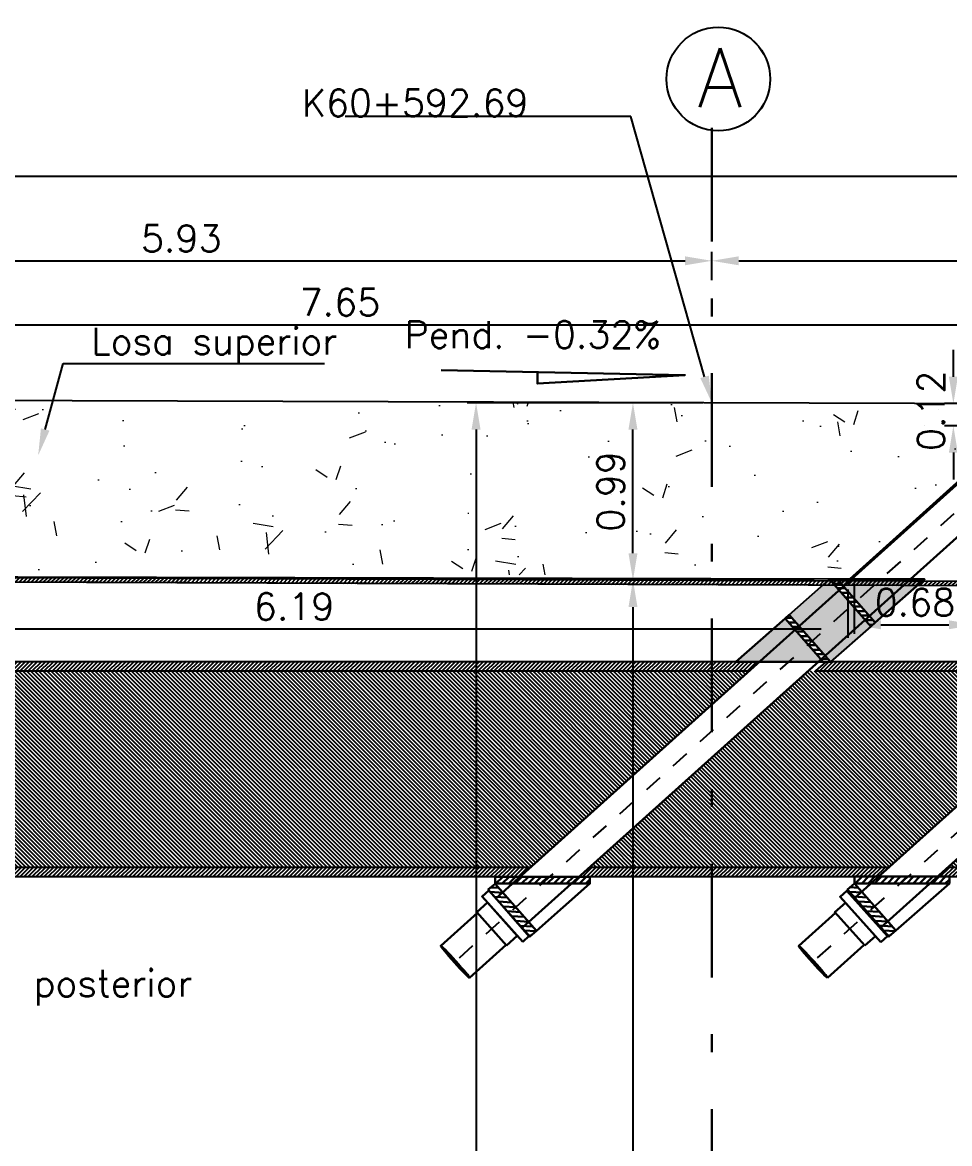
# Model space of a CAD drawing. Header units: metres. Extents: x 1080427 to 1081241, y 976768 to 977191.
# Drawn here: x 1080722.15 to 1080727.33, y 977070.78 to 977077.05 of the extents above; entities that cross this region are included whole.
import ezdxf
from ezdxf import colors
from ezdxf.entities.mleader import LeaderData, LeaderLine
from ezdxf.math import Vec2, Vec3

# ---------------------------------------------------------------- set-up
doc = ezdxf.new("R2010")
doc.units = ezdxf.units.M
doc.header["$LTSCALE"] = 25.4
doc.linetypes.add('DASHDOT', pattern=[1, 0.5, -0.25, 0, -0.25])
doc.linetypes.add('HIDDEN', pattern=[0.375, 0.25, -0.125])
for name, color, linetype in [('CIRCULOCONTRAP', 130, 'Continuous'), ('CONTRAPESO', 3, 'Continuous'), ('DIMCONTRAPESO', 1, 'Continuous'), ('EJECABLES', 203, 'DASHDOT'), ('NEOPRENO', 24, 'Continuous'), ('PERFIL MET', 37, 'Continuous'), ('PROY', 9, 'HIDDEN'), ('R175COTR', 7, 'Continuous')]:
    doc.layers.add(name, color=color, linetype=linetype)
for name, color, linetype, lineweight in [('COTA', 1, 'Continuous', 30), ('COTACIM', 20, 'Continuous', 5), ('DUCTO', 142, 'Continuous', 30), ('EJECONTRAPESO', 41, 'DASHDOT', 30), ('PLATINA', 54, 'Continuous', 30), ('SOLIDOREFCONT', 254, 'Continuous', 5)]:
    doc.layers.add(name, color=color, linetype=linetype, lineweight=lineweight)
doc.styles.add('romans', font='romans.shx')
doc.dimstyles.new('Copy 75', dxfattribs={"dimtxt": 0.15, "dimasz": 0.15, "dimexe": 0.05, "dimexo": 0.05, "dimgap": 0.05, "dimtad": 1, "dimzin": 0, "dimdsep": 46, "dimtxsty": 'romans', "dimcen": 0.002, "dimclrd": 1, "dimclre": 1, "dimclrt": 3, "dimadec": 4, "dimazin": 0, "dimtfac": 1, "dimtofl": 0, "dimtmove": 1, "dimatfit": 3, "dimfxl": 1, "dimtolj": 1, "dimtzin": 0, "dimarcsym": 1})
pattern_1 = [(45, (56.20687704137526, -51.65062542725354), (-0.01122532015133644, 0.01122532015133644), [])]

# ---------------------------------------------------------------- blocks, each defined once
blk = doc.blocks.new('*D129')
at = {"layer": 'Defpoints', "color": 0, "transparency": 16777216}
for p in [(1080737.072174823, 977076.1868018586), (1080720.072115995, 977074.9503397719), (1080737.072174823, 977074.890339772)]:
    blk.add_point(p, dxfattribs=at)
at = {"layer": 'DIMCONTRAPESO', "color": 1, "lineweight": -2, "transparency": 16777216}
for p, q in [((1080720.072115995, 977075.000339772), (1080720.072115995, 977076.2368018586)), ((1080737.072174823, 977074.940339772), (1080737.072174823, 977076.2368018586)), ((1080720.222115995, 977076.1868018586), (1080736.922174823, 977076.1868018586))]:
    blk.add_line(p, q, dxfattribs=at)
at = {"layer": 'DIMCONTRAPESO', "color": 1, "transparency": 16777216}
for points in [[(1080720.222115995, 977076.2118018586), (1080720.222115995, 977076.1618018586), (1080720.072115995, 977076.1868018586)], [(1080736.922174823, 977076.2118018586), (1080736.922174823, 977076.1618018586), (1080737.072174823, 977076.1868018586)]]:
    blk.add_solid(points, dxfattribs=at)
at = {"layer": 'DIMCONTRAPESO', "color": 3, "transparency": 16777216, "insert": (1080728.572145409, 977076.3118018586), "char_height": 0.15, "attachment_point": 5, "style": 'romans', "bg_fill": 3, "box_fill_scale": 1.1, "bg_fill_color": 256, "bg_fill_true_color": 13158600, "bg_fill_transparency": 0}
blk.add_mtext('\\A1;17.00', dxfattribs=at)
blk = doc.blocks.new('tir')
at = {"layer": 'DUCTO'}
for p, q in [((1080511.83638699, 977008.5160273126), (1080513.543043579, 977008.5161831364)), ((1080511.836907378, 977008.3760259475), (1080513.543032915, 977008.37618561))]:
    blk.add_line(p, q, dxfattribs=at)
for points in [[(1080505.328072925, 977008.5653855414), (1080505.603072925, 977008.5654091103)], [(1080505.733068108, 977008.5555077032), (1080511.543241181, 977008.5560056631)], [(1080511.543241181, 977008.5560056631), (1080511.836255565, 977008.5160272893)], [(1080511.543260036, 977008.3360056642), (1080511.836907378, 977008.3760308315)], [(1080505.32811287, 977008.3254074359), (1080505.603112872, 977008.3254136156)], [(1080505.733086963, 977008.3355077041), (1080511.543260036, 977008.3360056642)]]:
    blk.add_lwpolyline(points, dxfattribs=at)
for points in [[(1080505.603113705, 977008.3204091132), (1080505.683092707, 977008.320415968), (1080505.683072092, 977008.5704159667), (1080505.603072093, 977008.5704077805)], [(1080505.683122265, 977008.2755034216), (1080505.733092106, 977008.275507704), (1080505.733062966, 977008.6155077033), (1080505.683093125, 977008.61550342)]]:
    blk.add_lwpolyline(points, close=True, dxfattribs=at)
for centre, radius, start, end in [((1080510.656986465, 977008.4459297067), 0.8930644645994985, 352.9297418690614, 7.080079153882643), ((1080511.251352555, 977008.4433042796), 0.5894066242695094, 353.4461152477661, 7.087410311340934)]:
    blk.add_arc(centre, radius, start, end, dxfattribs=at)
blk.add_ellipse((1080505.328039857, 977008.4453876906), major_axis=(-3.306799177286555e-05, -0.1199978507391652), ratio=0.04456574915158485, dxfattribs=at)
at = {"layer": 'DUCTO', "extrusion": (0, 0, -0.9999999999999999)}
blk.add_ellipse((1080513.542949842, 977008.481178864), major_axis=(1.748219530441295e-05, -0.03500717952941799), ratio=0.24420068418592, start_param=3.14808674122023, end_param=6.280903449001622, dxfattribs=at)
at = {"layer": 'DUCTO', "extrusion": (0, 0, -0.9999999999999998)}
blk.add_ellipse((1080513.54301544, 977008.4111786617), major_axis=(1.74751400463253e-05, -0.03499305174499892), ratio=0.2442992756047625, dxfattribs=at)
at = {"layer": 'EJECABLES', "ltscale": 0.008}
blk.add_lwpolyline([(1080505.360600902, 977008.4454757803), (1080513.540696156, 977008.4461768557)], dxfattribs=at)
blk = doc.blocks.new('*D203')
at = {"layer": 'COTA', "color": 1, "lineweight": -2, "transparency": 16777216}
for p, q in [((1080720.072174823, 977075.000339772), (1080720.072174823, 977075.4067094193)), ((1080727.723836705, 977074.9659878215), (1080727.723836705, 977075.4067094193)), ((1080720.222174823, 977075.3567094193), (1080727.573836705, 977075.3567094193))]:
    blk.add_line(p, q, dxfattribs=at)
at = {"layer": 'COTA', "color": 1, "transparency": 16777216}
for points in [[(1080720.222174823, 977075.3817094193), (1080720.222174823, 977075.3317094193), (1080720.072174823, 977075.3567094193)], [(1080727.573836705, 977075.3817094193), (1080727.573836705, 977075.3317094193), (1080727.723836705, 977075.3567094193)]]:
    blk.add_solid(points, dxfattribs=at)
at = {"layer": 'Defpoints', "color": 0, "transparency": 16777216}
for p in [(1080727.723836705, 977075.3567094193), (1080720.072174823, 977074.9503397719), (1080727.723836705, 977074.9159878214)]:
    blk.add_point(p, dxfattribs=at)
at = {"layer": 'COTA', "color": 3, "transparency": 16777216, "insert": (1080723.923551929, 977075.4817094193), "char_height": 0.15, "attachment_point": 5, "style": 'romans'}
blk.add_mtext('\\A1;7.65', dxfattribs=at)
blk = doc.blocks.new('*D214')
at = {"layer": 'COTA', "color": 1, "lineweight": -2, "transparency": 16777216}
for p, q in [((1080727.351543261, 977075.0659878214), (1080727.351543261, 977075.2159878215)), ((1080727.673836705, 977074.9159878214), (1080727.301543261, 977074.9159878214)), ((1080727.673836705, 977074.7922842709), (1080727.301543261, 977074.7922842709)), ((1080727.351543261, 977074.6422842708), (1080727.351543261, 977074.4922842708))]:
    blk.add_line(p, q, dxfattribs=at)
at = {"layer": 'COTA', "color": 1, "transparency": 16777216}
for points in [[(1080727.326543262, 977075.0659878214), (1080727.376543261, 977075.0659878214), (1080727.351543261, 977074.9159878214)], [(1080727.326543262, 977074.6422842708), (1080727.376543261, 977074.6422842708), (1080727.351543261, 977074.7922842709)]]:
    blk.add_solid(points, dxfattribs=at)
at = {"layer": 'Defpoints', "color": 0, "transparency": 16777216}
for p in [(1080727.723836705, 977074.9159878214), (1080727.351543261, 977074.7922842709), (1080727.723836705, 977074.7922842709)]:
    blk.add_point(p, dxfattribs=at)
at = {"layer": 'COTA', "color": 3, "transparency": 16777216, "insert": (1080727.226543261, 977074.8763120213), "char_height": 0.15, "attachment_point": 5, "rotation": 90, "style": 'romans'}
blk.add_mtext('\\A1;0.12', dxfattribs=at)
blk = doc.blocks.new('*D224')
at = {"layer": 'COTA', "color": 1, "lineweight": -2, "transparency": 16777216}
for p, q in [((1080720.572116153, 977073.9004321623), (1080720.572116153, 977073.6075184136)), ((1080726.762588277, 977073.8771231297), (1080726.762588277, 977073.6075184136)), ((1080720.722116153, 977073.6575184136), (1080726.612588277, 977073.6575184136))]:
    blk.add_line(p, q, dxfattribs=at)
at = {"layer": 'COTA', "color": 1, "transparency": 16777216}
for points in [[(1080720.722116153, 977073.6825184136), (1080720.722116153, 977073.6325184136), (1080720.572116153, 977073.6575184136)], [(1080726.612588277, 977073.6825184136), (1080726.612588277, 977073.6325184136), (1080726.762588277, 977073.6575184136)]]:
    blk.add_solid(points, dxfattribs=at)
at = {"layer": 'Defpoints', "color": 0, "transparency": 16777216}
for p in [(1080720.572116153, 977073.9504321624), (1080726.762588277, 977073.9271231297), (1080726.762588277, 977073.6575184136)]:
    blk.add_point(p, dxfattribs=at)
at = {"layer": 'COTA', "color": 3, "transparency": 16777216, "insert": (1080723.667352215, 977073.7825184136), "char_height": 0.15, "attachment_point": 5, "style": 'romans'}
blk.add_mtext('\\A1;6.19', dxfattribs=at)
blk = doc.blocks.new('*D231')
at = {"layer": 'Defpoints', "color": 0, "transparency": 16777216}
for p in [(1080726.002063863, 977075.7138617919), (1080726.002063863, 977075.5552750548), (1080720.072089312, 977074.9730369225)]:
    blk.add_point(p, dxfattribs=at)
at = {"layer": 'DIMCONTRAPESO', "color": 1, "lineweight": -2, "transparency": 16777216}
for p, q in [((1080720.072089312, 977075.0230369226), (1080720.072089312, 977075.7638617919)), ((1080726.002063863, 977075.6052750548), (1080726.002063863, 977075.7638617919)), ((1080720.222089312, 977075.7138617919), (1080725.852063863, 977075.7138617919))]:
    blk.add_line(p, q, dxfattribs=at)
at = {"layer": 'DIMCONTRAPESO', "color": 1, "transparency": 16777216}
for points in [[(1080720.222089312, 977075.7388617919), (1080720.222089312, 977075.6888617919), (1080720.072089312, 977075.7138617919)], [(1080725.852063863, 977075.7388617919), (1080725.852063863, 977075.6888617919), (1080726.002063863, 977075.7138617919)]]:
    blk.add_solid(points, dxfattribs=at)
at = {"layer": 'DIMCONTRAPESO', "color": 3, "transparency": 16777216, "insert": (1080723.037076587, 977075.8388617919), "char_height": 0.15, "attachment_point": 5, "style": 'romans'}
blk.add_mtext('\\A1;5.93', dxfattribs=at)
blk = doc.blocks.new('*D232')
at = {"layer": 'Defpoints', "color": 0, "transparency": 16777216}
for p in [(1080737.071707041, 977075.7138617919), (1080726.002063863, 977075.5552750548), (1080737.071707041, 977074.911037033)]:
    blk.add_point(p, dxfattribs=at)
at = {"layer": 'DIMCONTRAPESO', "color": 1, "lineweight": -2, "transparency": 16777216}
for p, q in [((1080726.002063863, 977075.6052750548), (1080726.002063863, 977075.7638617919)), ((1080737.071707041, 977074.961037033), (1080737.071707041, 977075.7638617919)), ((1080726.152063862, 977075.7138617919), (1080736.921707042, 977075.7138617919))]:
    blk.add_line(p, q, dxfattribs=at)
at = {"layer": 'DIMCONTRAPESO', "color": 1, "transparency": 16777216}
for points in [[(1080726.152063862, 977075.7388617919), (1080726.152063862, 977075.6888617919), (1080726.002063863, 977075.7138617919)], [(1080736.921707042, 977075.7388617919), (1080736.921707042, 977075.6888617919), (1080737.071707041, 977075.7138617919)]]:
    blk.add_solid(points, dxfattribs=at)
at = {"layer": 'DIMCONTRAPESO', "color": 3, "transparency": 16777216, "insert": (1080731.536885452, 977075.8388617919), "char_height": 0.15, "attachment_point": 5, "style": 'romans', "bg_fill": 3, "box_fill_scale": 1.1, "bg_fill_color": 256, "bg_fill_true_color": 13158600, "bg_fill_transparency": 0}
blk.add_mtext('\\A1;11.07', dxfattribs=at)
blk = doc.blocks.new('P')
at = {"layer": 'NEOPRENO', "transparency": 33554495}
h = blk.add_hatch(color=256, dxfattribs=at)
h.dxf.hatch_style = 1
h.paths.add_polyline_path([(1080726.665824654, 977073.4739687486), (1080726.434773671, 977073.7369157178), (1080726.66013318, 977073.9349386744), (1080726.891184163, 977073.6719917052)])
at = {"layer": 'PLATINA'}
h = blk.add_hatch(dxfattribs=at)
h.set_pattern_fill('ANSI31', color=256, scale=0.007999999999999998, angle=-45.14532782505878)
h.set_pattern_definition([(359.8546721749412, (-373950.0656266026, 1053961.129806086), (6.442573658642825e-05, 0.02539991829365727), [])])
h.paths.add_polyline_path([(1080726.91503849, 977073.6929506441), (1080726.702403697, 977073.9349386744), (1080726.66013318, 977073.9349386744), (1080726.891183265, 977073.6719927272)])
at = {"layer": 'PLATINA', "transparency": 33554531}
h = blk.add_hatch(color=252, dxfattribs=at)
h.dxf.hatch_style = 1
h.paths.add_polyline_path([(1080726.702405156, 977073.9349370141), (1080726.91503849, 977073.6929506441), (1080727.190429153, 977073.9349386744)])
h = blk.add_hatch(color=252, dxfattribs=at)
h.dxf.hatch_style = 1
h.paths.add_polyline_path([(1080726.623557686, 977073.4739704089), (1080726.41092068, 977073.7159610683), (1080726.135478394, 977073.4739693059)])
at = {"layer": 'PLATINA'}
h = blk.add_hatch(dxfattribs=at)
h.set_pattern_fill('ANSI31', color=256, scale=0.007999999999999998, angle=-45.14532782505878)
h.set_pattern_definition([(359.8546721749412, (32.57798572699539, -0.006931400741450489), (6.442573658643064e-05, 0.02539991829365727), [])])
h.paths.add_polyline_path([(1080726.410920728, 977073.7159610126), (1080726.623559144, 977073.4739687487), (1080726.665826123, 977073.4739670771), (1080726.43477416, 977073.7369151608)])
at = {"layer": 'NEOPRENO'}
blk.add_lwpolyline([(1080726.665824654, 977073.4739687486), (1080726.434773671, 977073.7369157178), (1080726.66013318, 977073.9349386744), (1080726.891184163, 977073.6719917052), (1080726.665824654, 977073.4739687486)], dxfattribs=at)
at = {"layer": 'PLATINA'}
for points in [[(1080726.91503849, 977073.6929506441), (1080726.702403697, 977073.9349386744), (1080726.66013318, 977073.9349386744), (1080726.891183265, 977073.6719927272)], [(1080726.410920728, 977073.7159610126), (1080726.623559144, 977073.4739687487), (1080726.665826123, 977073.4739670771), (1080726.43477416, 977073.7369151608)]]:
    blk.add_lwpolyline(points, close=True, dxfattribs=at)
at = {"layer": 'PLATINA', "color": 252, "transparency": 33554531}
for points in [[(1080726.702405156, 977073.9349370141), (1080726.91503849, 977073.6929506441), (1080727.190429153, 977073.9349386744)], [(1080726.623557686, 977073.4739704089), (1080726.41092068, 977073.7159610683), (1080726.135478394, 977073.4739693059)]]:
    blk.add_lwpolyline(points, close=True, dxfattribs=at)
blk = doc.blocks.new('*D588')
at = {"layer": 'COTA', "color": 1, "lineweight": -2, "transparency": 16777216}
for p, q in [((1080726.797089704, 977073.9103397719), (1080726.797089704, 977073.6308274426)), ((1080727.476899405, 977073.910339772), (1080727.476899405, 977073.6308274426)), ((1080726.947089704, 977073.6808274427), (1080727.326899405, 977073.6808274427))]:
    blk.add_line(p, q, dxfattribs=at)
at = {"layer": 'COTA', "color": 1, "transparency": 16777216}
for points in [[(1080726.947089704, 977073.7058274427), (1080726.947089704, 977073.6558274426), (1080726.797089704, 977073.6808274427)], [(1080727.326899405, 977073.7058274427), (1080727.326899405, 977073.6558274426), (1080727.476899405, 977073.6808274427)]]:
    blk.add_solid(points, dxfattribs=at)
at = {"layer": 'Defpoints', "color": 0, "transparency": 16777216}
for p in [(1080726.797089704, 977073.9603397719), (1080727.476899405, 977073.960339772), (1080727.476899405, 977073.6808274427)]:
    blk.add_point(p, dxfattribs=at)
at = {"layer": 'COTA', "color": 3, "transparency": 16777216, "insert": (1080727.136994554, 977073.8058274427), "char_height": 0.15, "attachment_point": 5, "style": 'romans'}
blk.add_mtext('\\A1;0.68', dxfattribs=at)
blk = doc.blocks.new('*D966')
at = {"layer": 'COTA', "color": 1, "lineweight": -2, "transparency": 16777216}
for p, q in [((1080725.952177082, 977073.9299745695), (1080725.51102747, 977073.9299745695)), ((1080725.56102747, 977073.7799745695), (1080725.56102747, 977065.5063396107)), ((1080725.95202991, 977065.3563396106), (1080725.51102747, 977065.3563396106))]:
    blk.add_line(p, q, dxfattribs=at)
at = {"layer": 'COTA', "color": 1, "transparency": 16777216}
for points in [[(1080725.53602747, 977073.7799745695), (1080725.586027469, 977073.7799745695), (1080725.56102747, 977073.9299745695)], [(1080725.53602747, 977065.5063396107), (1080725.586027469, 977065.5063396107), (1080725.56102747, 977065.3563396106)]]:
    blk.add_solid(points, dxfattribs=at)
at = {"layer": 'Defpoints', "color": 0, "transparency": 16777216}
for p in [(1080726.002177082, 977073.9299745695), (1080725.56102747, 977065.3563396106), (1080726.00202991, 977065.3563396106)]:
    blk.add_point(p, dxfattribs=at)
at = {"layer": 'COTA', "color": 3, "transparency": 16777216, "insert": (1080725.436027469, 977069.6431570902), "char_height": 0.15, "attachment_point": 5, "rotation": 90, "style": 'romans'}
blk.add_mtext('\\A1;8.57', dxfattribs=at)
blk = doc.blocks.new('*D967')
at = {"layer": 'COTA', "color": 1, "lineweight": -2, "transparency": 16777216}
for p, q in [((1080725.95193617, 977074.921467813), (1080725.511025615, 977074.921467813)), ((1080725.561025615, 977074.0799745728), (1080725.561025615, 977074.7714678129)), ((1080725.952162515, 977073.9299745727), (1080725.511025615, 977073.9299745727))]:
    blk.add_line(p, q, dxfattribs=at)
at = {"layer": 'COTA', "color": 1, "transparency": 16777216}
for points in [[(1080725.536025615, 977074.7714678129), (1080725.586025615, 977074.7714678129), (1080725.561025615, 977074.921467813)], [(1080725.536025615, 977074.0799745728), (1080725.586025615, 977074.0799745728), (1080725.561025615, 977073.9299745727)]]:
    blk.add_solid(points, dxfattribs=at)
at = {"layer": 'Defpoints', "color": 0, "transparency": 16777216}
for p in [(1080725.561025615, 977074.921467813), (1080726.00193617, 977074.921467813), (1080726.002162515, 977073.9299745727)]:
    blk.add_point(p, dxfattribs=at)
at = {"layer": 'COTA', "color": 3, "transparency": 16777216, "insert": (1080725.436025614, 977074.425721193), "char_height": 0.15, "attachment_point": 5, "rotation": 90, "style": 'romans'}
blk.add_mtext('\\A1;0.99', dxfattribs=at)
blk = doc.blocks.new('*D962')
at = {"layer": 'COTA', "color": 1, "lineweight": -2, "transparency": 16777216}
for p, q in [((1080725.95193617, 977074.921467813), (1080724.634253133, 977074.921467813)), ((1080724.684253133, 977074.7714678129), (1080724.684253133, 977062.5063396107)), ((1080725.952028055, 977062.3563396106), (1080724.634253133, 977062.3563396106))]:
    blk.add_line(p, q, dxfattribs=at)
at = {"layer": 'COTA', "color": 1, "transparency": 16777216}
for points in [[(1080724.659253133, 977074.7714678129), (1080724.709253133, 977074.7714678129), (1080724.684253133, 977074.921467813)], [(1080724.659253133, 977062.5063396107), (1080724.709253133, 977062.5063396107), (1080724.684253133, 977062.3563396106)]]:
    blk.add_solid(points, dxfattribs=at)
at = {"layer": 'Defpoints', "color": 0, "transparency": 16777216}
for p in [(1080726.00193617, 977074.921467813), (1080724.684253133, 977062.3563396106), (1080726.002028055, 977062.3563396106)]:
    blk.add_point(p, dxfattribs=at)
at = {"layer": 'COTA', "color": 3, "transparency": 16777216, "insert": (1080724.559253133, 977068.6389037119), "char_height": 0.15, "attachment_point": 5, "rotation": 90, "style": 'romans'}
blk.add_mtext('\\A1;12.57', dxfattribs=at)

msp = doc.modelspace()

# ---------------------------------------------------------------- hatches: boundary and pattern name
at = {"layer": 'PERFIL MET'}
h = msp.add_hatch(dxfattribs=at)
h.set_pattern_fill('ANSI31', color=256, scale=0.005)
h.set_pattern_definition(pattern_1)
h.paths.add_polyline_path([(1080720.572116152, 977073.9503365679), (1080736.571835312, 977073.890339772), (1080736.571835155, 977073.8649397718), (1080720.572115995, 977073.9249365678)])
h = msp.add_hatch(dxfattribs=at)
h.set_pattern_fill('ANSI31', color=256, scale=0.005)
h.set_pattern_definition(pattern_1)
h.paths.add_polyline_path([(1080720.572116152, 977073.9503365679), (1080736.571835312, 977073.890339772), (1080736.571835155, 977073.8649397718), (1080720.572115995, 977073.9249365678)])
at = {"layer": 'PERFIL MET', "transparency": 33554534}
h = msp.add_hatch(dxfattribs=at)
h.set_pattern_fill('ANSI31', color=256, scale=0.005)
h.set_pattern_definition([(45, (32.63285621232353, 0), (-0.01122532015133644, 0.01122532015133644), [])])
h.paths.add_polyline_path([(1080720.572115995, 977073.4739707632), (1080720.572115995, 977073.4231707632), (1080726.211776536, 977073.4231707632), (1080726.268488351, 977073.4740811866)])
h.paths.add_polyline_path([(1080726.639637257, 977073.4740883813), (1080726.581690594, 977073.4231707632), (1080728.213584298, 977073.4231707632), (1080728.270176637, 977073.4739729377)])
h.paths.add_polyline_path([(1080728.600623572, 977073.474421032), (1080728.542676908, 977073.4235034139), (1080730.212753981, 977073.4231777141), (1080730.269385925, 977073.4739703867)])
h.paths.add_polyline_path([(1080730.599177829, 977073.4737629514), (1080730.541231165, 977073.4228453333), (1080732.212226763, 977073.4231638684), (1080732.268841236, 977073.4739708072)])
h.paths.add_polyline_path([(1080732.598231197, 977073.4739715515), (1080732.541404276, 977073.4235163858), (1080734.212248761, 977073.4231780821), (1080734.268848045, 977073.4739712076)])
h.paths.add_polyline_path([(1080734.598238661, 977073.473971952), (1080734.540996667, 977073.4231443816), (1080736.571741628, 977073.3535804066), (1080736.571781717, 977073.4025051899)])
h = msp.add_hatch(dxfattribs=at)
h.set_pattern_fill('ANSI31', color=256, scale=0.005, angle=90)
h.set_pattern_definition([(135, (32.63285621232353, 0), (-0.01122532015133644, -0.01122532015133644), [])])
h.paths.add_polyline_path([(1080726.002063863, 977073.2349108554), (1080726.002031718, 977073.4231707632), (1080720.572115995, 977073.4231707632), (1080720.572115995, 977072.3247707632), (1080724.988208364, 977072.3247705663)])
h.paths.add_polyline_path([(1080726.211776536, 977073.4231707632), (1080726.002031718, 977073.4231707632), (1080726.002063863, 977073.2349108554)], flags=17)
h.paths.add_polyline_path([(1080726.002063863, 977072.9392687943), (1080725.317587669, 977072.324811771), (1080726.002031718, 977072.3247707632)], flags=17)
h.paths.add_polyline_path([(1080728.213584298, 977073.4231707632), (1080726.54093965, 977073.4230197491), (1080726.002063863, 977072.9392687943), (1080726.002031718, 977072.3247707632), (1080726.989994455, 977072.3247707632)])
h.paths.add_polyline_path([(1080730.212753981, 977073.4231777141), (1080728.542676908, 977073.4235034139), (1080727.319708357, 977072.325110981), (1080728.98819988, 977072.3247707632)])
h.paths.add_polyline_path([(1080732.212226763, 977073.4231638684), (1080730.542705476, 977073.4236333492), (1080729.318187054, 977072.3250545949), (1080730.988280823, 977072.3247707632)])
h.paths.add_polyline_path([(1080734.212248761, 977073.4231780821), (1080732.541731874, 977073.423267951), (1080731.317805451, 977072.3248923605), (1080732.998364622, 977072.3247707632)])
h.paths.add_polyline_path([(1080736.572174823, 977073.4231707632), (1080734.541771565, 977073.4232974532), (1080733.331659315, 977072.3247707632), (1080736.572174823, 977072.3249500999)])
h = msp.add_hatch(dxfattribs=at)
h.set_pattern_fill('ANSI31', color=256, scale=0.005)
h.set_pattern_definition([(45, (32.63285621232353, -1.149199999985285), (-0.01122532015133644, 0.01122532015133644), [])])
h.paths.add_polyline_path([(1080720.572115995, 977072.3247707632), (1080720.572115995, 977072.2739707632), (1080724.931620601, 977072.2739696488), (1080724.988306013, 977072.3248563705)])
h.paths.add_polyline_path([(1080725.317587669, 977072.324811771), (1080725.260951938, 977072.2739696488), (1080726.933403297, 977072.2739696488), (1080726.989994455, 977072.3247707632)])
h.paths.add_polyline_path([(1080727.319708357, 977072.3251109808), (1080727.262738205, 977072.2739696488), (1080728.931802168, 977072.2739696488), (1080728.988424475, 977072.3247692721)])
h.paths.add_polyline_path([(1080729.318187048, 977072.3250545898), (1080729.261245794, 977072.2739696488), (1080730.931672841, 977072.2739696488), (1080730.988280823, 977072.3247707632)])
h.paths.add_polyline_path([(1080731.317805451, 977072.3248923605), (1080731.261062263, 977072.2739699101), (1080732.940550545, 977072.2739696488), (1080732.998362925, 977072.3247692721)])
h.paths.add_polyline_path([(1080733.331791902, 977072.3248872668), (1080733.273845238, 977072.2739696488), (1080736.572102245, 977072.2064349602), (1080736.572142334, 977072.2553597435)])
at = {"layer": 'PLATINA', "transparency": 33554531}
h = msp.add_hatch(dxfattribs=at)
h.set_pattern_fill('ANGLE', color=252, scale=0.9999999999999999, angle=3.553873302619274)
h.set_pattern_definition([(3.553873302619274, (62680.88408402891, -65155.17738528387), (-0.4329793705545643, 6.971567532820304), [5.079999999999991, -1.904999999999998]), (93.55387330261914, (62680.88408402891, -65155.17738528387), (-6.971567532820304, -0.4329793705545639), [5.079999999999996, -1.904999999999999])])
h.paths.add_polyline_path([(1080726.702405156, 977073.9349370141), (1080726.91503849, 977073.6929506441), (1080727.190429153, 977073.9349386744)])
h = msp.add_hatch(dxfattribs=at)
h.set_pattern_fill('ANGLE', color=252, scale=0.9999999999999999, angle=3.553873302619274)
h.set_pattern_definition([(3.553873302619274, (62681.5272126065, -65165.53264610187), (-0.4329793705545643, 6.971567532820304), [5.079999999999991, -1.904999999999998]), (93.55387330261914, (62681.5272126065, -65165.53264610187), (-6.971567532820304, -0.4329793705545639), [5.079999999999996, -1.904999999999999])])
h.paths.add_polyline_path([(1080726.702405156, 977073.9349370141), (1080726.91503849, 977073.6929506441), (1080727.190429153, 977073.9349386744)])
h = msp.add_hatch(dxfattribs=at)
h.set_pattern_fill('ANGLE', color=252)
h.set_pattern_definition([(0, (33.95824504829943, -45.28783547296189), (0, 6.985), [5.08, -1.905]), (90, (33.95824504829943, -45.28783547296189), (-6.985, 4.277078946022131e-16), [5.08, -1.905])])
h.paths.add_polyline_path([(1080726.623557686, 977073.4739704089), (1080726.41092068, 977073.7159610683), (1080726.135478394, 977073.4739693059)])
h = msp.add_hatch(dxfattribs=at)
h.set_pattern_fill('ANGLE', color=252)
h.set_pattern_definition([(0, (33.95824504829943, -55.66304828890134), (0, 6.985), [5.08, -1.905]), (90, (33.95824504829943, -55.66304828890134), (-6.985, 4.277078946022131e-16), [5.08, -1.905])])
h.paths.add_polyline_path([(1080726.623557686, 977073.4739704089), (1080726.41092068, 977073.7159610683), (1080726.135478394, 977073.4739693059)])
at = {"layer": 'PLATINA'}
h = msp.add_hatch(dxfattribs=at)
h.set_pattern_fill('ANSI31', color=256, scale=0.008)
h.set_pattern_definition([(45, (39.01452163490467, -51.65140706975944), (-0.0179605122421383, 0.01796051224213831), [])])
h.paths.add_polyline_path([(1080724.790889825, 977072.2731882033), (1080725.320889825, 977072.2731882033), (1080725.320889825, 977072.2350882033), (1080724.790889825, 977072.2350882033)])
h = msp.add_hatch(dxfattribs=at)
h.set_pattern_fill('ANSI31', color=256, scale=0.008)
h.set_pattern_definition([(45, (41.02270765067078, -51.65062562434468), (-0.0179605122421383, 0.01796051224213831), [])])
h.paths.add_polyline_path([(1080726.799075841, 977072.2739696488), (1080727.329075841, 977072.2739696488), (1080727.329075841, 977072.2358696487), (1080726.799075841, 977072.2358696487)])
h = msp.add_hatch(dxfattribs=at)
h.set_pattern_fill('ANSI31', color=256, scale=0.008, angle=-48.69920112767806)
h.set_pattern_definition([(356.300798872322, (-366387.4549942965, 1143983.123081346), (0.001638767216662715, 0.02534707955583032), [])])
h.paths.add_polyline_path([(1080725.021567809, 977071.9721459589), (1080724.790889825, 977072.2347142132), (1080724.752330962, 977072.2015468574), (1080724.983382924, 977071.9385987737)])
at = {"layer": 'PLATINA', "transparency": 33554531}
h = msp.add_hatch(dxfattribs=at)
h.set_pattern_fill('ANGLE', color=252, scale=0.9999999999999999, angle=3.553873302619274)
h.set_pattern_definition([(3.553873302619274, (62679.63569701322, -65167.24573877381), (-0.4329793705545643, 6.971567532820304), [5.07999999999999, -1.904999999999998]), (93.55387330261914, (62679.63569701322, -65167.24573877381), (-6.971567532820304, -0.4329793705545639), [5.079999999999996, -1.904999999999999])])
h.paths.add_polyline_path([(1080724.799075841, 977072.2354956586), (1080725.029753825, 977071.9729274043), (1080725.329075841, 977072.2358663053)])
at = {"layer": 'PLATINA'}
h = msp.add_hatch(dxfattribs=at)
h.set_pattern_fill('ANSI31', color=256, scale=0.008, angle=-48.69920112767806)
h.set_pattern_definition([(356.300798872322, (-366385.4468082808, 1143983.123862791), (0.001638767216662715, 0.02534707955583032), [])])
h.paths.add_polyline_path([(1080727.029753825, 977071.9729274043), (1080726.799075841, 977072.2354956586), (1080726.760516977, 977072.2023283028), (1080726.99156894, 977071.9393802191)])
at = {"layer": 'PLATINA', "transparency": 33554531}
h = msp.add_hatch(dxfattribs=at)
h.set_pattern_fill('ANGLE', color=252, scale=0.9999999999999999, angle=3.553873302619274)
h.set_pattern_definition([(3.553873302619274, (62681.63569701322, -65167.24573877381), (-0.4329793705545643, 6.971567532820304), [5.079999999999989, -1.904999999999997]), (93.55387330261912, (62681.63569701322, -65167.24573877381), (-6.971567532820304, -0.4329793705545639), [5.079999999999996, -1.904999999999999])])
h.paths.add_polyline_path([(1080726.799075841, 977072.2354956586), (1080727.029753825, 977071.9729274043), (1080727.329075841, 977072.2358663053)])
at = {"layer": 'SOLIDOREFCONT', "true_color": 0x5b5b5b, "transparency": 33554546}
h = msp.add_hatch(dxfattribs=at)
h.set_pattern_fill('AR-CONC', color=251, scale=0.005)
h.set_pattern_definition([(49.99999999999999, (0, 0), (0.91092334498002, -0.07969542769451543), [0.09525, -1.04775]), (355, (0, 0), (-0.1762171071248467, 0.9552842261951757), [0.0762, -0.83820292085]), (100.4514447, (0.075910035, -0.0066412675), (0.7347062354517664, 0.8755887595609755), [0.080950044, -0.8904512229999999]), (46.18420000000002, (0, 0.254), (1.35539520446065, -0.2102116396636357), [0.142875, -1.571625]), (96.63555760999996, (0.1129495, 0.2364825), (1.187020670257515, 1.237130622988608), [0.1214251157, -1.3356780408]), (351.1841511700001, (0, 0.254), (1.187020670324885, 1.237130622927663), [0.11429983535, -1.2572986596]), (21, (0.127, 0.1905), (0.7580719563456624, -0.5113259909354381), [0.09525, -1.04775]), (326.0000000000001, (0.127, 0.1905), (0.3090101417382354, 0.9209398306115963), [0.0762, -0.8382]), (71.45144499999999, (0.190172663, 0.1478895005), (1.067082096393581, 0.4096138444295262), [0.08095004400000001, -0.8904496879999999]), (37.50000000000001, (0, 0), (0.01544301625295908, 0.4227751943657655), [0, -0.82804, 0, -0.8509000000000001, 0, -0.8413750000000001]), (7.499999999999999, (0, 0), (0.3340983125515287, 0.5009028740905975), [0, -0.48514, 0, -0.80899, 0, -0.320675]), (327.5, (-0.28321, 0), (0.677952975834357, -0.02864371996336722), [0, -0.3175, 0, -0.9906, 0, -1.31445]), (317.5, (-0.41021, 0), (0.7406459069300902, 0.1271324551666652), [0, -0.41275, 0, -0.65786, 0, -0.93345])])
h.paths.add_polyline_path([(1080726.797089704, 977073.9603397719), (1080727.723836705, 977074.7922842709), (1080727.723836705, 977074.9159878214), (1080720.072116042, 977074.940339614), (1080720.072174823, 977062.760339772), (1080737.07198815, 977062.760339772), (1080737.07193899, 977074.8862372518), (1080736.190889932, 977074.8890412125), (1080735.426508191, 977074.2028526588), (1080735.426508191, 977073.960339772), (1080736.572174823, 977073.9603397719), (1080736.572174823, 977065.355339772), (1080720.572174823, 977065.355339772), (1080720.572174823, 977073.9603397719)])
h.paths.add_polyline_path([(1080728.795187915, 977073.9603397719), (1080729.715341716, 977074.7846582847), (1080729.715341668, 977074.909649807), (1080728.219146031, 977074.914411487), (1080727.476898483, 977074.2481626279), (1080727.476899405, 977073.9603398041)], flags=17)
h.paths.add_polyline_path([(1080730.797088415, 977073.9603386156), (1080731.715134664, 977074.7844724137), (1080731.715134604, 977074.903285416), (1080730.212037571, 977074.9080690598), (1080729.466691431, 977074.2395256527), (1080729.46676148, 977073.9603399077)], flags=17)
h.paths.add_polyline_path([(1080732.205020686, 977074.9017263412), (1080731.464432903, 977074.2368978255), (1080731.464432903, 977073.9603407821), (1080732.797089704, 977073.9603397719), (1080733.712876136, 977074.7824449242), (1080733.712674228, 977074.8969281961)], flags=17)
h.paths.add_polyline_path([(1080734.796998386, 977073.9603394165), (1080735.714061328, 977074.7835088754), (1080735.714061328, 977074.8905587315), (1080734.197955334, 977074.8953837767), (1080733.465618095, 977074.2379617767), (1080733.465618095, 977073.9603397719)], flags=17)
h.paths.add_polyline_path([(1080720.422174823, 977068.8005686639), (1080720.422174823, 977068.7996674617)], flags=16)
h.paths.add_polyline_path([(1080737.071899093, 977068.8109579537), (1080737.071899093, 977068.8109818143), (1080737.071899093, 977068.8109579537), (1080737.071899092, 977068.8109340931)], flags=16)

# ---------------------------------------------------------------- linework, layer by layer
at = {"layer": 'CIRCULOCONTRAP'}
msp.add_circle((1080726.038237251, 977076.7293577725), 0.2896674196976395, dxfattribs=at)
at = {"layer": 'CONTRAPESO'}
msp.add_lwpolyline([(1080736.572174823, 977065.355339772), (1080736.572174823, 977065.355339772), (1080736.572174823, 977073.890339772), (1080735.426261808, 977073.8946355187), (1080735.426508191, 977074.2028526588), (1080736.190889932, 977074.8890412125), (1080737.072174647, 977074.8862365019), (1080737.071775588, 977065.6515318939), (1080737.071775588, 977065.6515318939), (1080737.071800728, 977065.3553502434), (1080737.07198815, 977062.355339772), (1080720.072174823, 977062.355339772), (1080720.072116042, 977074.940339614), (1080727.723836705, 977074.9159878214), (1080727.723836705, 977074.7922842709), (1080726.771270254, 977073.9349372485), (1080720.572174823, 977073.9503397719), (1080720.572174823, 977065.355339772)], close=True, dxfattribs=at)
at = {"layer": 'PERFIL MET'}
for points in [[(1080720.572116152, 977073.9503365679), (1080736.571835312, 977073.890339772), (1080736.571835155, 977073.8649397718), (1080720.572115995, 977073.9249365678)], [(1080720.572115995, 977073.4739707632), (1080720.572115995, 977073.4231707632), (1080726.211776536, 977073.4231707632), (1080726.268488351, 977073.4740811866)], [(1080726.639637257, 977073.4740883813), (1080726.581690594, 977073.4231707632), (1080728.213584298, 977073.4231707632), (1080728.270176637, 977073.4739729377)], [(1080720.572115995, 977072.3247707632), (1080720.572115995, 977072.2739707632), (1080724.931620601, 977072.2739696488), (1080724.988306013, 977072.3248563705)], [(1080725.317587669, 977072.324811771), (1080725.260951938, 977072.2739696488), (1080726.933403297, 977072.2739696488), (1080726.989994455, 977072.3247707632)], [(1080727.319708357, 977072.3251109808), (1080727.262738205, 977072.2739696488), (1080728.931802168, 977072.2739696488), (1080728.988424475, 977072.3247692721)]]:
    msp.add_lwpolyline(points, close=True, dxfattribs=at)
for points in [[(1080724.988306013, 977072.3248563705), (1080720.572115995, 977072.3247707632)], [(1080724.988306013, 977072.3248563705), (1080720.572115995, 977072.3247707632)], [(1080726.989994455, 977072.3247707632), (1080725.330895299, 977072.3247707632)], [(1080726.989994455, 977072.3247707632), (1080725.330895299, 977072.3247707632)]]:
    msp.add_lwpolyline(points, dxfattribs=at)
at = {"layer": 'PLATINA'}
for points in [[(1080724.790889825, 977072.2731882033), (1080725.320889825, 977072.2731882033), (1080725.320889825, 977072.2350882033), (1080724.790889825, 977072.2350882033)], [(1080726.799075841, 977072.2739696488), (1080727.329075841, 977072.2739696488), (1080727.329075841, 977072.2358696487), (1080726.799075841, 977072.2358696487)], [(1080725.021567809, 977071.9721459589), (1080724.790889825, 977072.2347142132), (1080724.752330962, 977072.2015468574), (1080724.983382924, 977071.9385987737)], [(1080727.029753825, 977071.9729274043), (1080726.799075841, 977072.2354956586), (1080726.760516977, 977072.2023283028), (1080726.99156894, 977071.9393802191)]]:
    msp.add_lwpolyline(points, close=True, dxfattribs=at)
at = {"layer": 'PLATINA', "color": 252, "transparency": 33554531}
for points in [[(1080724.790889825, 977072.2347142132), (1080725.021567809, 977071.9721459589), (1080725.320889825, 977072.2350848599)], [(1080726.799075841, 977072.2354956586), (1080727.029753825, 977071.9729274043), (1080727.329075841, 977072.2358663053)]]:
    msp.add_lwpolyline(points, close=True, dxfattribs=at)
at = {"layer": 'PROY', "color": 252, "transparency": 33554457}
msp.add_lwpolyline([(1080720.572116152, 977073.9503365679), (1080736.571835312, 977073.890339772), (1080736.571835155, 977073.8649397718), (1080720.572115995, 977073.9249365678)], close=True, dxfattribs=at)

# ---------------------------------------------------------------- block references
at = {"layer": 'COTA', "color": 2}
msp.add_blockref('P', (0, 0), dxfattribs=at)

# ---------------------------------------------------------------- texts
at = {"layer": 'R175COTR', "char_height": 0.33, "width": 0.4150010265334458, "attachment_point": 1, "rotation": 359.9999636900451, "style": 'romans'}
for insert in [(1080725.920567337, 977076.9011995199, 308.056640625), (1080725.920626165, 977076.9011995199, 308.056640625)]:
    msp.add_mtext('{\\C0;A}', dxfattribs=dict(at, insert=insert))

# ---------------------------------------------------------------- dimensions: what is measured, and where the dimension line sits
at = {"layer": 'COTA', "color": 4}
dim = msp.add_linear_dim(base=(1080726.762588277, 977073.6575184136), p1=(1080720.572116153, 977073.9504321624), p2=(1080726.762588277, 977073.9271231297), dimstyle='Copy 75', dxfattribs=at)
dim.commit()
dim.dimension.update_dxf_attribs({"geometry": '*D224', "text_midpoint": (1080723.667352215, 977073.6575184136), "dimtype": 160})
at = {"layer": 'COTA', "color": 2}
dim = msp.add_linear_dim(base=(1080727.476899405, 977073.6808274427), p1=(1080726.797089704, 977073.9603397719), p2=(1080727.476899405, 977073.960339772), dimstyle='Copy 75', dxfattribs=at)
dim.commit()
dim.dimension.update_dxf_attribs({"geometry": '*D588', "text_midpoint": (1080727.136994554, 977073.8058274427)})
dim = msp.add_linear_dim(base=(1080725.56102747, 977065.3563396106), p1=(1080726.002177082, 977073.9299745695), p2=(1080726.00202991, 977065.3563396106), angle=90, dimstyle='Copy 75', dxfattribs=at)
dim.commit()
dim.dimension.update_dxf_attribs({"geometry": '*D966', "text_midpoint": (1080725.436027469, 977069.6431570902)})

# ---------------------------------------------------------------- leaders
at = {"layer": 'COTACIM'}
ml = msp.add_multileader_mtext('Standard', dxfattribs=at)
ml.set_content('Tabique posterior', color=3, style='romans')
ml.set_leader_properties(color=256)
ml.build(insert=Vec2(0, 0))
ml.multileader.update_dxf_attribs({"text_left_attachment_type": 6, "text_right_attachment_type": 6, "dogleg_length": 0.1560199508385566, "arrow_head_size": 0.15})
ctx = ml.context
ctx.base_point, ctx.char_height, ctx.arrow_head_size, ctx.landing_gap_size, ctx.plane_origin = Vec3(1080721.350457525, 977071.5536433607), 0.15, 0.15, 0, Vec3(1080720.643936815, 977070.6247329521)
ctx.left_attachment, ctx.right_attachment = 6, 6
notes = []
notes.append((ctx, [(0, (1, 1, 0), (1080721.194437575, 977071.5536433607), (1, 0), 0.1560199508385566, [(0, [(1080720.360410818, 977070.901854124)], 0, [])])]))
ctx.mtext.insert, ctx.mtext.width, ctx.mtext.flow_direction = Vec3(1080721.350457525, 977071.7536433607), 4.216741702286527, 5
for ctx, leaders in notes:
    for number, flags, end, landing, length, lines in leaders:
        leader = LeaderData()
        leader.index, (leader.has_last_leader_line, leader.has_dogleg_vector, leader.attachment_direction) = number, flags
        leader.last_leader_point, leader.dogleg_vector, leader.dogleg_length = Vec3(end), Vec3(landing), length
        for number, points, colour, breaks in lines:
            line = LeaderLine()
            line.index, line.vertices, line.color, line.breaks = number, Vec3.list(points), colors.encode_raw_color(colour), breaks
            leader.lines.append(line)
        ctx.leaders.append(leader)

# ---------------------------------------------------------------- next in the draw order: dimensions: what is measured, and where the dimension line sits
at = {"layer": 'DIMCONTRAPESO'}
dim = msp.add_linear_dim(base=(1080737.072174823, 977076.1868018586), p1=(1080720.072115995, 977074.9503397719), p2=(1080737.072174823, 977074.890339772), dimstyle='Copy 75', override={"dimtfill": 1}, dxfattribs=at)
dim.commit()
dim.dimension.update_dxf_attribs({"geometry": '*D129', "text_midpoint": (1080728.572145409, 977076.3118018586)})

# ---------------------------------------------------------------- next in the draw order: linework, layer by layer
at = {"layer": 'CIRCULOCONTRAP'}
msp.add_circle((1080726.038178423, 977076.7293577725), 0.2896674196976395, dxfattribs=at)
at = {"layer": 'COTA'}
msp.add_lwpolyline([(1080724.490023625, 977075.1032028829), (1080725.851413122, 977075.0759118643), (1080725.026846914, 977075.0276869931), (1080725.02814449, 977075.092415473)], dxfattribs=at)
at = {"layer": 'EJECONTRAPESO', "ltscale": 0.05}
msp.add_lwpolyline([(1080726.002063863, 977076.455967558), (1080726.002063863, 977061.1617773834)], dxfattribs=at)

# ---------------------------------------------------------------- next in the draw order: block references
at = {"layer": 'DIMCONTRAPESO', "rotation": 41.90953904545496}
msp.add_blockref('tir', (929211.2311806178, -471748.7474464552), dxfattribs=at)
at = {"layer": 'PROY', "color": 252, "transparency": 33554508, "rotation": 41.90898136365124}
msp.add_blockref('tir', (929199.1301877159, -471747.2734998973), dxfattribs=at)

# ---------------------------------------------------------------- next in the draw order: texts
at = {"layer": 'COTA', "color": 3, "insert": (1080725.718034533, 977075.3765934396), "char_height": 0.15, "attachment_point": 3, "rotation": 359.9979362755683, "style": 'romans'}
msp.add_mtext('Pend. -0.32%', dxfattribs=at)

# ---------------------------------------------------------------- next in the draw order: dimensions: what is measured, and where the dimension line sits
at = {"layer": 'COTA', "color": 4}
dim = msp.add_linear_dim(base=(1080727.723836705, 977075.3567094193), p1=(1080720.072174823, 977074.9503397719), p2=(1080727.723836705, 977074.9159878214), dimstyle='Copy 75', dxfattribs=at)
dim.commit()
dim.dimension.update_dxf_attribs({"geometry": '*D203', "text_midpoint": (1080723.923551929, 977075.3567094193), "dimtype": 160})
dim = msp.add_linear_dim(base=(1080727.351543261, 977074.7922842709), p1=(1080727.723836705, 977074.9159878214), p2=(1080727.723836705, 977074.7922842709), angle=90, dimstyle='Copy 75', dxfattribs=at)
dim.commit()
dim.dimension.update_dxf_attribs({"geometry": '*D214', "text_midpoint": (1080727.351543261, 977074.8763120213), "dimtype": 160})
at = {"layer": 'DIMCONTRAPESO'}
dim = msp.add_linear_dim(base=(1080726.002063863, 977075.7138617919), p1=(1080720.072089312, 977074.9730369225), p2=(1080726.002063863, 977075.5552750548), dimstyle='Copy 75', dxfattribs=at)
dim.commit()
dim.dimension.update_dxf_attribs({"geometry": '*D231', "text_midpoint": (1080723.037076587, 977075.8388617919)})

# ---------------------------------------------------------------- next in the draw order: dimensions: what is measured, and where the dimension line sits
dim = msp.add_linear_dim(base=(1080737.071707041, 977075.7138617919), p1=(1080726.002063863, 977075.5552750548), p2=(1080737.071707041, 977074.911037033), dimstyle='Copy 75', override={"dimtfill": 1}, dxfattribs=at)
dim.commit()
dim.dimension.update_dxf_attribs({"geometry": '*D232', "text_midpoint": (1080731.536885452, 977075.8388617919)})

# ---------------------------------------------------------------- next in the draw order: dimensions: what is measured, and where the dimension line sits
at = {"layer": 'COTA', "color": 2}
dim = msp.add_linear_dim(base=(1080724.684253133, 977062.3563396106), p1=(1080726.00193617, 977074.921467813), p2=(1080726.002028055, 977062.3563396106), angle=90, dimstyle='Copy 75', dxfattribs=at)
dim.commit()
dim.dimension.update_dxf_attribs({"geometry": '*D962', "text_midpoint": (1080724.559253133, 977068.6389037119)})
at = {"layer": 'COTA'}
dim = msp.add_linear_dim(base=(1080725.561025615, 977074.921467813), p1=(1080726.002162515, 977073.9299745727), p2=(1080726.00193617, 977074.921467813), angle=90, dimstyle='Copy 75', dxfattribs=at)
dim.commit()
dim.dimension.update_dxf_attribs({"geometry": '*D967', "text_midpoint": (1080725.436025614, 977074.425721193)})

# ---------------------------------------------------------------- next in the draw order: leaders
ml = msp.add_multileader_mtext('Standard', dxfattribs=at)
ml.set_content('K60+592.69\\P ', color=3, style='romans')
ml.set_leader_properties(color=256)
ml.build(insert=Vec2(0, 0))
ml.multileader.update_dxf_attribs({"text_left_attachment_type": 6, "text_right_attachment_type": 6, "dogleg_length": 0.4881237929222352, "arrow_head_size": 0.15})
ctx = ml.context
ctx.base_point, ctx.char_height, ctx.arrow_head_size, ctx.landing_gap_size, ctx.plane_origin = Vec3(1080723.710908202, 977076.5207438201), 0.15, 0.15, 0, Vec3(1080726.002605154, 977075.1243556219)
ctx.left_attachment, ctx.right_attachment = 6, 6
notes = []
notes.append((ctx, [(1, (1, 1, 0), (1080725.549031995, 977076.5207438201), (-1, 0), 0.4881237929222352, [(0, [(1080726.001940151, 977074.9214678003)], 0, [])])]))
ctx.mtext.insert, ctx.mtext.width, ctx.mtext.flow_direction = Vec3(1080723.710908202, 977076.6707438201), 3.004579826723784, 5
at = {"layer": 'COTACIM'}
ml = msp.add_multileader_mtext('Standard', dxfattribs=at)
ml.set_content('\\pxi-1,l1; Ver detalle de apoyos en plano  039-12-S4A-EST-CHI-21-55){\\C4; }', color=3, style='romans')
ml.set_leader_properties(color=1)
ml.build(insert=Vec2(0, 0))
ml.multileader.update_dxf_attribs({"text_left_attachment_type": 6, "text_right_attachment_type": 6, "dogleg_length": 0, "arrow_head_size": 0.2})
ctx = ml.context
ctx.base_point, ctx.char_height, ctx.arrow_head_size, ctx.landing_gap_size, ctx.plane_origin = Vec3(1080733.615710984, 977078.3534786337), 0.2, 0.2, 0, Vec3(1080734.004988679, 977079.6884965167)
ctx.left_attachment, ctx.right_attachment = 6, 6
notes.append((ctx, [(0, (1, 1, 0), (1080733.615710984, 977078.3534786337), (1, 0), 0, [(1, [(1080732.490774046, 977073.5861346631), (1080730.61916403, 977073.7569326077)], 0, [])])]))
ctx.mtext.insert, ctx.mtext.width, ctx.mtext.flow_direction = Vec3(1080733.615710984, 977078.6201453004), 7.379388367058709, 5
ml = msp.add_multileader_mtext('Standard', dxfattribs=at)
ml.set_content('Losa superior', color=3, style='romans')
ml.set_leader_properties(color=256)
ml.build(insert=Vec2(0, 0))
ml.multileader.update_dxf_attribs({"text_left_attachment_type": 6, "text_right_attachment_type": 6, "dogleg_length": 0.1560199508385566, "arrow_head_size": 0.15})
ctx = ml.context
ctx.base_point, ctx.char_height, ctx.arrow_head_size, ctx.landing_gap_size, ctx.plane_origin = Vec3(1080722.533101163, 977075.1403383876), 0.15, 0.15, 0, Vec3(1080726.405338047, 977073.661794782)
ctx.left_attachment, ctx.right_attachment = 6, 6
notes.append((ctx, [(0, (1, 1, 0), (1080722.377081212, 977075.1403383876), (1, 0), 0.1560199508385566, [(0, [(1080722.237345032, 977074.6268231919)], 0, [])])]))
ctx.mtext.insert, ctx.mtext.width, ctx.mtext.flow_direction = Vec3(1080722.533101163, 977075.3403383875), 4.216741702286527, 5
for ctx, leaders in notes:
    for number, flags, end, landing, length, lines in leaders:
        leader = LeaderData()
        leader.index, (leader.has_last_leader_line, leader.has_dogleg_vector, leader.attachment_direction) = number, flags
        leader.last_leader_point, leader.dogleg_vector, leader.dogleg_length = Vec3(end), Vec3(landing), length
        for number, points, colour, breaks in lines:
            line = LeaderLine()
            line.index, line.vertices, line.color, line.breaks = number, Vec3.list(points), colors.encode_raw_color(colour), breaks
            leader.lines.append(line)
        ctx.leaders.append(leader)

doc.saveas('drawing.dxf')
